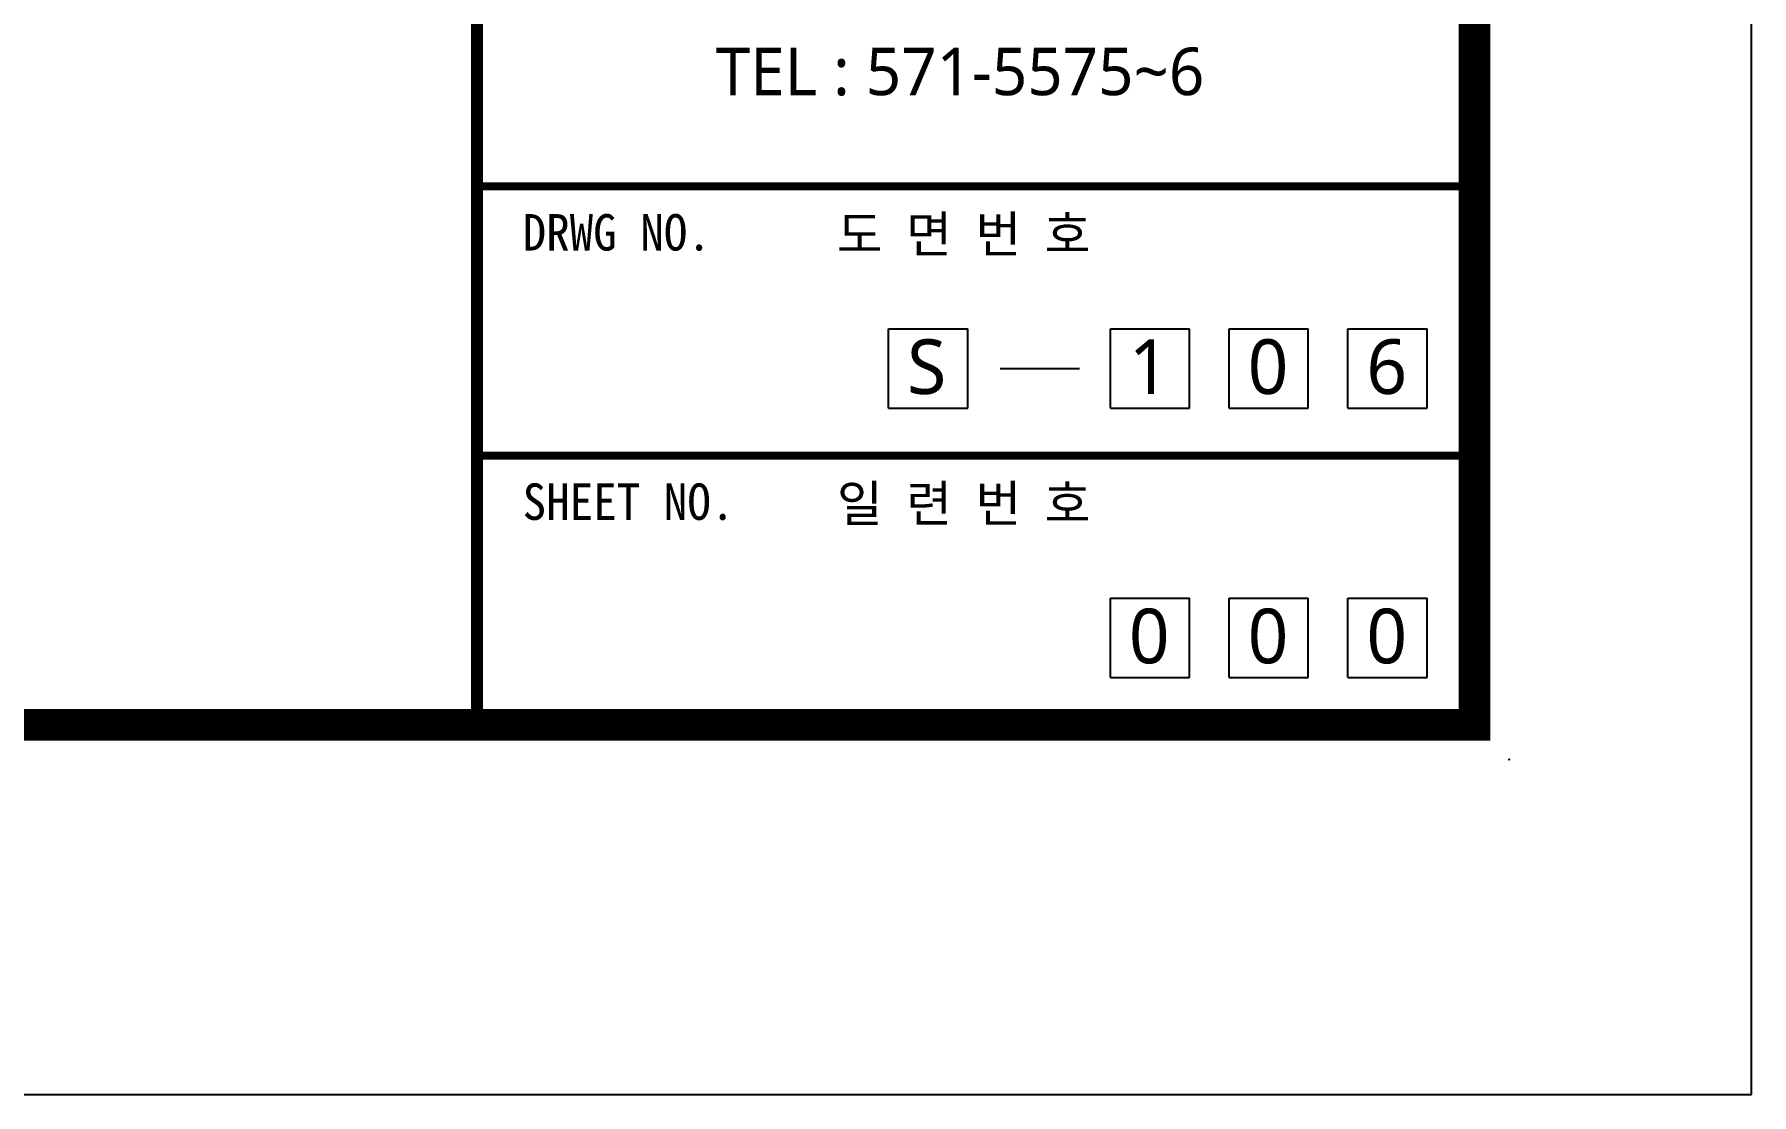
# Model space of a CAD drawing. Header units: millimetres. Extents: x 315000 to 378000, y 0 to 44550.
# Drawn here: x 369867 to 378000, y 0 to 5019 of the extents above; entities that cross this region are included whole.
import ezdxf

# ---------------------------------------------------------------- set-up
doc = ezdxf.new("R2010")
doc.units = ezdxf.units.MM
doc.header["$LTSCALE"] = 100
for name, color, linetype in [('FOR', 4, 'Continuous'), ('ZC301', 7, 'Continuous'), ('새로운 블럭$0$FOR', 4, 'Continuous')]:
    doc.layers.add(name, color=color, linetype=linetype)
doc.styles.add('돋음체', font='')
doc.styles.add('맑은고딕', font='')
doc.styles.get('돋음체').set_extended_font_data('DotumChe')
doc.styles.get('맑은고딕').set_extended_font_data('Malgun Gothic')

# ---------------------------------------------------------------- blocks, each defined once
blk = doc.blocks.new('A$C0DB842BB')
blk.add_point((61852.3, 1585.8))
at = {"layer": 'FOR', "color": 7}
for p, q in [((58913, 3624.8), (59288, 3624.8)), ((58913, 3249.9), (58913, 3624.8)), ((59288, 3249.9), (59288, 3624.8)), ((59963, 3249.9), (59963, 3624.8)), ((59963, 3624.8), (60338, 3624.8)), ((60338, 3249.9), (60338, 3624.8)), ((60525.5, 3624.8), (60900.4, 3624.8)), ((60525.5, 3249.9), (60525.5, 3624.8)), ((60900.4, 3249.9), (60900.4, 3624.8)), ((61087.9, 3249.9), (61087.9, 3624.8)), ((61087.9, 3624.8), (61462.9, 3624.8)), ((61462.9, 3249.9), (61462.9, 3624.8)), ((59441.3, 3437.4), (59816.3, 3437.4)), ((58913, 3249.9), (59288, 3249.9)), ((59963, 3249.9), (60338, 3249.9)), ((60525.5, 3249.9), (60900.4, 3249.9)), ((61087.9, 3249.9), (61462.9, 3249.9)), ((59963, 1974.9), (59963, 2349.9)), ((59963, 2349.9), (60338, 2349.9)), ((60338, 1974.9), (60338, 2349.9)), ((60525.5, 2349.9), (60900.4, 2349.9)), ((60525.5, 1974.9), (60525.5, 2349.9)), ((60900.4, 1974.9), (60900.4, 2349.9)), ((61087.9, 1974.9), (61087.9, 2349.9)), ((61087.9, 2349.9), (61462.9, 2349.9)), ((61462.9, 1974.9), (61462.9, 2349.9)), ((59963, 1974.9), (60338, 1974.9)), ((60525.5, 1974.9), (60900.4, 1974.9)), ((61087.9, 1974.9), (61462.9, 1974.9))]:
    blk.add_line(p, q, dxfattribs=at)
at = {"layer": 'FOR', "color": 1}
blk.add_lwpolyline([(63000, 0), (63000, 44550), (0, 44550), (0, 0)], close=True, dxfattribs=at)
at = {"layer": 'FOR', "color": 7, "const_width": 150}
blk.add_lwpolyline([(61688.1, 43249.5), (2187.4, 43249.5), (2187.4, 1749.9), (61688.1, 1749.9)], close=True, dxfattribs=at)
at = {"layer": 'FOR', "color": 7}
for points, const_width in [([(56963.1, 1749.9), (56963.1, 43249.5)], 56.2), ([(56963.1, 4299.8), (61687.9, 4299.8)], 37.5), ([(56963.1, 3024.9), (61687.9, 3024.9)], 37.5)]:
    blk.add_lwpolyline(points, dxfattribs=dict(at, const_width=const_width))
at = {"style": '돋음체'}
for s, p in [('도 면 번 호', (58668.1, 3986.4)), ('일 련 번 호', (58668.1, 2711.4))]:
    blk.add_text(s, height=172.5, dxfattribs=at).set_placement(p)
at = {"layer": 'FOR', "color": 7, "linetype": 'Continuous', "style": '돋음체', "width": 1}
for s, p in [('DRWG NO.', (57179.5, 3995.6)), ('SHEET NO.', (57179.5, 2720.7))]:
    blk.add_text(s, height=172.5, dxfattribs=at).set_placement(p)
at = {"layer": '새로운 블럭$0$FOR', "color": 7, "linetype": 'Continuous', "style": '맑은고딕'}
blk.add_text('TEL : 571-5575~6', height=224.991, dxfattribs=at).set_placement((58094.5, 4731))

msp = doc.modelspace()

# ---------------------------------------------------------------- block references
at = {"layer": 'ZC301'}
msp.add_blockref('A$C0DB842BB', (315000, 0), dxfattribs=at)

# ---------------------------------------------------------------- texts
at = {"color": 3, "style": '맑은고딕'}
for s, p in [('S', (374000.8, 3316.6)), ('0', (375613.3, 3316.6)), ('6', (376175.7, 3316.6)), ('1', (375050.8, 3316.6)), ('0', (375050.8, 2041.6)), ('0', (375613.3, 2041.6)), ('0', (376175.7, 2041.6))]:
    msp.add_text(s, height=258.7, dxfattribs=at).set_placement(p)

doc.saveas('drawing.dxf')
